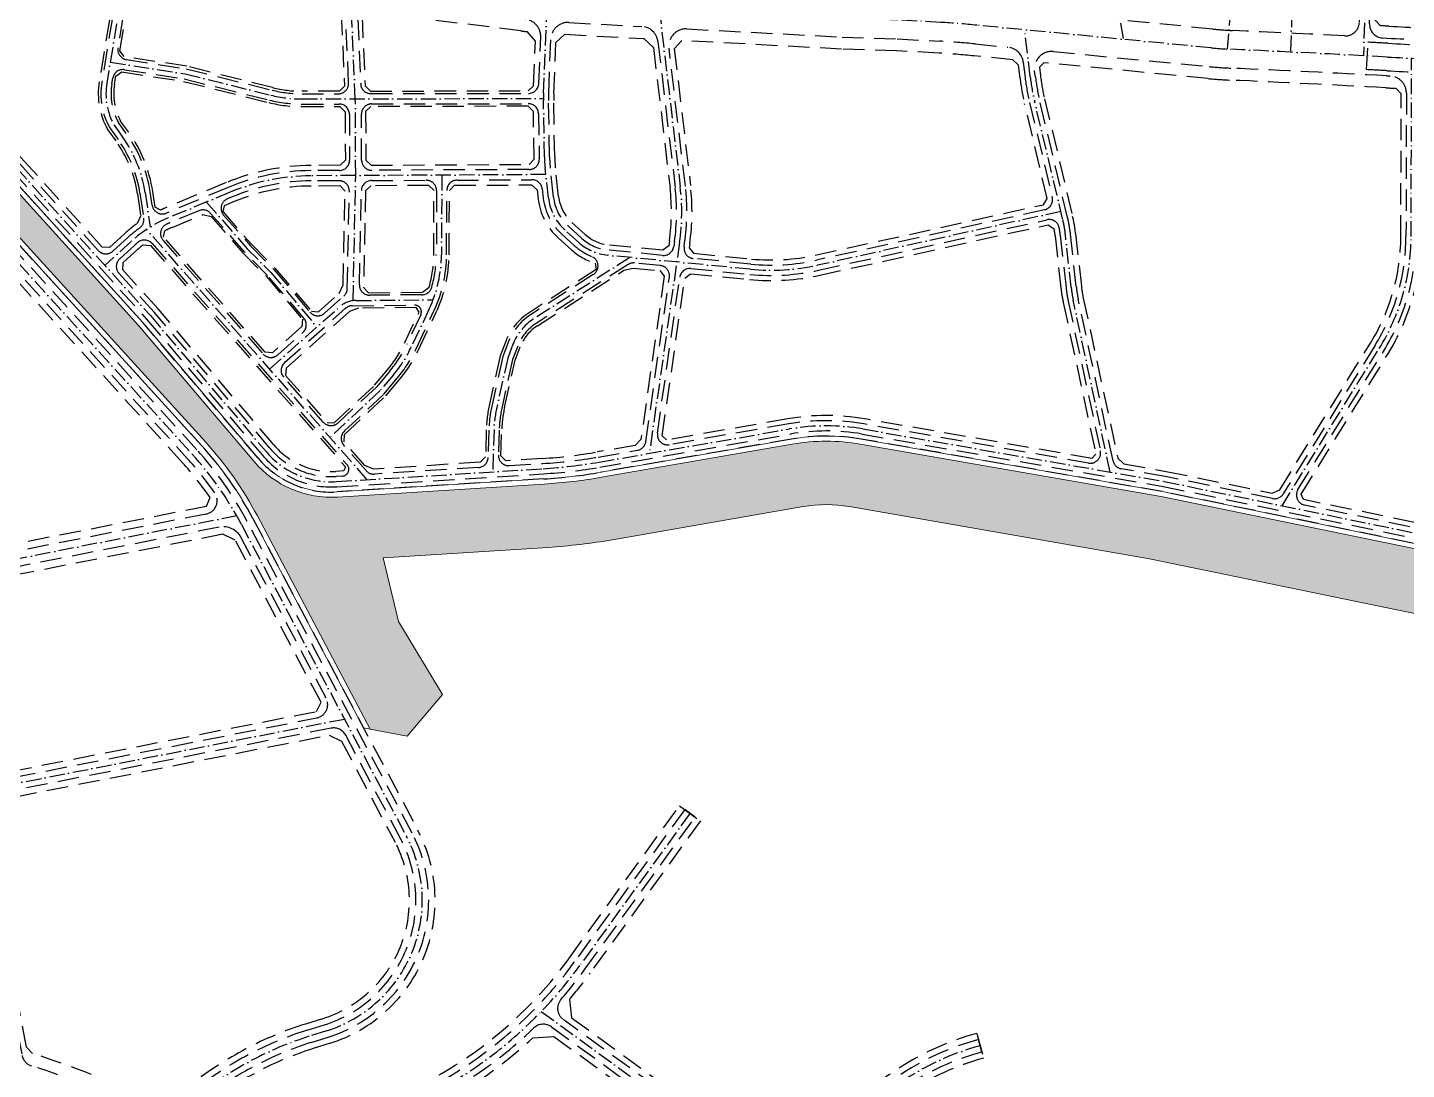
# Model space of a CAD drawing. Header units: metres. Extents: x 563371 to 571261, y 2062953 to 2068466.
# Drawn here: x 568630 to 569435, y 2064263 to 2064871 of the extents above; entities that cross this region are included whole.
import ezdxf

# ---------------------------------------------------------------- set-up
doc = ezdxf.new("R2010")
doc.units = ezdxf.units.M
doc.linetypes.add('ACAD_ISO10W100', pattern=[18.5, 12, -3, 0.5, -3])
doc.linetypes.add('HIDDEN', pattern=[0.375, 0.25, -0.125])
doc.layers.add('datKeSog', color=251, linetype='CONTINUOUS', lineweight=13)
doc.layers.add('datMatNc', color=150, linetype='CONTINUOUS', lineweight=13)
for name, color, linetype in [('hacth sdd', 8, 'CONTINUOUS'), ('LogDg phu', 7, 'CONTINUOUS'), ('TimDg', 222, 'CONTINUOUS'), ('ViaHeSphu', 32, 'CONTINUOUS')]:
    doc.layers.add(name, color=color, linetype=linetype)

msp = doc.modelspace()

# ---------------------------------------------------------------- hatches: boundary and pattern name
at = {"layer": 'hacth sdd'}
h = msp.add_hatch(dxfattribs=at)
h.set_pattern_fill('DASH', color=152, scale=0.5, style=0)
h.set_pattern_definition([(0, (0, 0), (1.5875, 1.5875), [1.5875, -1.5875])])
edge = h.paths.add_edge_path()
edge.add_line((568837.459023007, 2064562.002088362), (568933.7567617416, 2064568.028047977))
edge.add_arc((568912.1476168188, 2064913.352598005), 345.9999999948964, 273.5806910419092, 279.8559016471669)
edge.add_line((568971.3727304877, 2064572.459086909), (569082.6604939118, 2064591.793659801))
edge.add_arc((569096.1829909639, 2064513.95959224), 78.99999999729455, 80.1275580285789, 99.85590164773942, ccw=False)
edge.add_line((569109.7279568327, 2064591.789752841), (569284.9648101089, 2064561.292871193))
edge.add_line((569284.9648101089, 2064561.292871193), (569492.7074316298, 2064518.576231566))
edge.add_line((569492.7074316298, 2064518.576231566), (569496.983472617, 2064555.471076337))
edge.add_line((569496.983472617, 2064555.471076337), (569291.8644043459, 2064597.64825334))
edge.add_line((569291.8644043459, 2064597.64825334), (569116.071801603, 2064628.241853377))
edge.add_arc((569096.1829909626, 2064513.95959224), 115.9999999972407, 80.12755802993507, 99.85590164718238)
edge.add_line((569076.3271725073, 2064628.247590179), (568965.0394090795, 2064608.913017286))
edge.add_arc((568912.1476168189, 2064913.352598), 308.9999999906065, 273.5806910426058, 279.85590164648255, ccw=False)
edge.add_line((568931.4459572303, 2064604.955817778), (568810.8221634476, 2064597.407622779))
edge.add_arc((568807.1373670582, 2064656.292444893), 58.99999999822329, 220.3901456688465, 273.58069104279457, ccw=False)
edge.add_line((568762.200030821, 2064618.061098962), (568694.7763724475, 2064697.311241298))
edge.add_line((568694.7763724475, 2064697.311241298), (568616.5685624428, 2064783.595166433))
edge.add_arc((568530.6205212368, 2064705.691801858), 115.999999997092, 42.18918376869899, 58.96195482312342)
edge.add_line((568590.4309485555, 2064805.083515714), (568552.8553574871, 2064827.695180926))
edge.add_arc((568596.1663565818, 2064899.668490959), 83.99999999863894, 205.3666480584097, 238.96195482191018, ccw=False)
edge.add_line((568520.2652314126, 2064863.68211579), (568517.296330753, 2064869.94401073))
edge.add_line((568517.296330753, 2064869.94401073), (568514.691252699, 2064870.789511987))
edge.add_line((568514.691252699, 2064870.789511987), (568490.7543499671, 2064857.700317553))
edge.add_line((568490.7543499671, 2064857.700317553), (568489.3719363239, 2064851.337591742))
edge.add_line((568489.3719363239, 2064851.337591742), (568491.7213949313, 2064848.198518748))
edge.add_arc((568563.374456986, 2064901.827696425), 89.50000000093384, 216.8132451761377, 244.311221008942)
edge.add_line((568524.5777637353, 2064821.173703387), (568549.3283911821, 2064809.268000215))
edge.add_arc((568458.0803025985, 2064619.573413235), 210.4999999985185, 42.3027196844244, 64.31122101195808, ccw=False)
edge.add_line((568613.7659232428, 2064761.249937487), (568733.6363133776, 2064629.526660228))
edge.add_arc((568577.950692733, 2064487.850135976), 210.499999999523, 27.90010799035599, 42.30271968459482, ccw=False)
edge.add_line((568763.9831722159, 2064586.349712509), (568829.830152009, 2064461.986975649))
edge.add_line((568829.830152009, 2064461.986975649), (568851.5062817704, 2064457.856450257))
edge.add_line((568851.5062817704, 2064457.856450257), (568872.0747026269, 2064482.200784263))
edge.add_line((568872.0747026269, 2064482.200784263), (568846.460165381, 2064524.841300676))
edge.add_line((568846.460165381, 2064524.841300676), (568837.459023007, 2064562.002088362))

# ---------------------------------------------------------------- linework, layer by layer
at = {"layer": 'datKeSog'}
msp.add_lwpolyline([(568763.9831722155, 2064586.34971251, 0.06292610803378292), (568733.6363133776, 2064629.526660228), (568613.7659232436, 2064761.249937486, 0.09632648629226859), (568549.3283911821, 2064809.268000215), (568524.5777637387, 2064821.173703386, -0.1205616375840318), (568491.7213949313, 2064848.198518748), (568489.3719363239, 2064851.337591742), (568488.5288899865, 2064847.45736912), (568489.319616315, 2064846.400892681, 0.1205616375679584), (568523.2773159151, 2064818.470217589), (568548.0279433639, 2064806.564514414, -0.09632648628890138), (568611.5471257978, 2064759.230794624), (568731.4175159339, 2064627.507517365, -0.06292610803363761), (568761.3318779711, 2064584.94591807), (568826.0546551674, 2064462.706420758), (568829.8301520089, 2064461.986975648)], format="xyb", close=True, dxfattribs=at)
for points in [[(568616.5685624428, 2064783.595166433), (568694.7763724445, 2064697.311241298), (568762.2000308217, 2064618.061098961, 0.2363464245676788), (568810.8221634476, 2064597.407622779), (568931.4459572304, 2064604.955817778, 0.02738761614142885), (568965.0394090795, 2064608.913017286), (569076.3271725074, 2064628.247590179, -0.08629438944733543), (569116.071801603, 2064628.241853377), (569291.8644044404, 2064597.648253327), (569496.9834726171, 2064555.471076336)], [(569497.330178643, 2064558.462550237), (569292.4238309457, 2064600.595987029), (569116.5861673956, 2064631.197429097, 0.08629438944683895), (569075.8136599616, 2064631.203314263), (568964.5258965334, 2064611.868741371, -0.02738761614156991), (568931.2585947021, 2064607.949961275), (568810.6348009196, 2064600.401766277, -0.2363464245675781), (568764.4849801222, 2064620.005065704), (568697.0307998104, 2064699.291083694), (568618.7913566122, 2064785.60990862, 0.07331596124038856)]]:
    msp.add_lwpolyline(points, format="xyb", dxfattribs=at)
at = {"layer": 'datMatNc'}
for points in [[(569496.983472617, 2064555.471076337), (569291.8644043459, 2064597.64825334), (569116.071801603, 2064628.241853377, 0.08629438944759198), (569076.3271725073, 2064628.247590179), (568965.0394090795, 2064608.913017286, -0.0273876161415226), (568931.4459572303, 2064604.955817778), (568810.8221634476, 2064597.407622779, -0.2363464245722618), (568762.200030821, 2064618.061098962), (568694.7763724475, 2064697.311241298), (568616.5685624428, 2064783.595166433, 0.07331596123945902)], [(568613.7659232428, 2064761.249937487), (568733.6363133776, 2064629.526660228, -0.06292610803471108), (568763.9831722159, 2064586.349712509), (568829.830152009, 2064461.986975649), (568851.5062817704, 2064457.856450257), (568872.0747026269, 2064482.200784263), (568846.460165381, 2064524.841300676), (568837.459023007, 2064562.002088362), (568933.7567617416, 2064568.028047977, 0.02738761614755875), (568971.3727304877, 2064572.459086909), (569082.6604939118, 2064591.793659801, -0.08629438945605672), (569109.7279568327, 2064591.789752841), (569284.9648101089, 2064561.292871193), (569492.7074316298, 2064518.576231566)]]:
    msp.add_lwpolyline(points, format="xyb", dxfattribs=at)
at = {"layer": 'LogDg phu', "linetype": 'HIDDEN', "ltscale": 50}
for points in [[(569462.8206008527, 2064863.253628699, -0.001768856877431938), (569420.9758507197, 2064865.388648717, -0.405510632309191), (569413.4142044749, 2064873.574432364), (569414.453553931, 2064915.625902792, 0.05478407701635127), (569412.086378503, 2064943.491051118), (569399.3052857649, 2065008.473484411, 0.1432877658633535), (569379.1213263106, 2065047.352868171), (569339.5415542797, 2065088.706633593, -0.4623674987635539), (569340.4788180019, 2065097.800800246), (569433.8239194081, 2065161.924361294), (569511.1938595957, 2065217.4668564, -0.1502982097074625)], [(569399.0225228672, 2064866.540231501, 0.001620783485097846), (569333.395519499, 2064869.703144318, -0.01283318853995121), (569322.0103622619, 2064870.508062136), (569203.572579031, 2064881.942602136, -0.400887472092329), (569196.3515749875, 2064890.309684376), (569201.5291205642, 2064992.677309019, -0.2303870294828568), (569209.9722983078, 2065008.008073987), (569259.3032482995, 2065042.819183814), (569325.4258385561, 2065087.556492735, -0.3656374531108423), (569333.1226668106, 2065086.735696808), (569374.7867317462, 2065043.204218999, -0.1432877658635273), (569393.4180789347, 2065007.315557066), (569406.1991716732, 2064942.333123773, -0.05478407701641809), (569408.455385753, 2064915.774154275), (569407.4310961696, 2064874.331997507, -0.4220522230687264), (569399.0225228672, 2064866.540231498)], [(568534.7747525554, 2064889.260176251, -0.1379653087994787), (568649.1342004661, 2064908.047292006), (568675.4561679289, 2064905.103560612, -0.4297235809467969), (568682.4596373081, 2064895.846718625), (568673.1340428499, 2064839.506446278, 0.1702103980615605), (568677.8062299537, 2064812.793789455), (568682.6140214127, 2064806.135308351, -0.1197603802362058), (568695.4469550629, 2064774.646581407), (568697.620037901, 2064760.131120938, -0.2810122495357926), (568695.1899943952, 2064754.372126527, 0.02818940916542651), (568688.3564669541, 2064748.846384983), (568679.573985006, 2064740.885937212, -0.4142135623730951), (568671.098912293, 2064741.302041175), (568625.4597391192, 2064791.654135182, 0.07331596123510126), (568596.6182341421, 2064815.365417146), (568559.042643072, 2064837.977082359, -0.1476462280210708), (568531.1082492945, 2064868.823026527), (568529.0107021151, 2064873.247095088, -0.4158855220690078), (568534.7747525556, 2064889.260176251)], [(568682.5439926059, 2064859.614332903, 0.4176983497035969), (568687.5540550917, 2064852.703845273), (568722.4275664849, 2064847.356431761), (568772.5429782856, 2064834.878754609, 0.06151560498800716), (568790.0633354452, 2064832.745877898), (568811.3097541393, 2064832.782748983, 0.4265331772924798), (568817.2936362979, 2064839.044336529), (568815.4764171088, 2064880.68458674, 0.3686230287908712), (568806.6285274472, 2064890.183101099), (568727.7292816575, 2064899.257568813), (568697.3502191021, 2064902.655027619, 0.3988718005741635), (568688.5684672142, 2064896.010998205), (568682.5439926059, 2064859.614332903)], [(568920.6121135935, 2064876.160305202, -0.001963169662254047), (568918.7312166813, 2064876.386065276), (568833.8847891657, 2064886.908098204, 0.4640157259615009), (568822.6635988747, 2064876.548123901), (568824.3216914026, 2064838.554144892, 0.4020003402858398), (568830.3263983568, 2064832.815750508), (568922.3529792419, 2064832.975453652, 0.4017273626877441), (568928.3375042289, 2064838.72901868), (568929.4509433942, 2064865.816256981, 0.3925727213889459), (568920.6121135788, 2064876.160305075)], [(569000.620127816, 2064738.409857981), (568968.930566962, 2064741.530612971, -0.1603345891869312), (568953.489112213, 2064748.354705476), (568945.6808967965, 2064755.400115039, -0.1833668815986169), (568936.9355415112, 2064772.447169501), (568935.0563807588, 2064789.261288142, -0.02352466914664459), (568934.6215638088, 2064796.018670398), (568934.057021894, 2064828.803893811, -0.01457609327394699), (568934.1071013596, 2064833.000618176), (568935.4130480944, 2064864.771092506, -0.4183015047513101), (568945.9545273954, 2064874.345250727), (568988.5291334508, 2064872.000452676, -0.364496223492617), (568997.9100816591, 2064863.189431385), (569007.9639718786, 2064778.132483268, -0.06507428001793315), (569007.5747306835, 2064746.512540221), (569007.1475331805, 2064743.530202517, -0.4013516191792322), (569000.620127816, 2064738.409857981)], [(569013.1995706187, 2064743.465939144), (569013.5141067939, 2064745.661769149, 0.06507428001791978), (569013.9224909988, 2064778.836791364), (569004.3937087365, 2064859.451272002, -0.4650121987626954), (569014.8505165564, 2064870.611278467), (569105.3999189711, 2064865.842299039), (569137.5957406779, 2064864.813813169), (569162.4571751533, 2064863.462867626, -0.01267595252764861), (569183.1813018804, 2064861.808979973), (569202.2978057284, 2064859.963382884, -0.3525555973449972), (569211.2664006387, 2064851.194386011), (569212.3349183163, 2064842.238761936, 0.02894691346049146), (569214.9369309355, 2064827.660745005), (569228.1628073109, 2064772.299628539, -0.4192025397687021), (569223.6217857745, 2064765.046814953), (569090.4647760048, 2064735.619233528, -0.07908061979568973), (569052.1815299563, 2064733.332144729), (569018.550917475, 2064736.644052465, -0.4271935555614282), (569013.1995706185, 2064743.465939144)], [(569425.517900555, 2064843.110841432, -0.3995112256392395), (569434.9826220573, 2064833.094254092), (569434.7237522147, 2064749.375464529, -0.1385969121740377), (569416.478326059, 2064685.572414759), (569363.0940111489, 2064599.271217971, -0.3147194334527135), (569356.7829012155, 2064596.550582354), (569294.1021106371, 2064609.439188089), (569268.5270536221, 2064613.8900754, -0.3056179598750224), (569263.6902116855, 2064618.538275033), (569243.3744099928, 2064712.891700088, -0.02567537828947833), (569242.1917175326, 2064720.186080194), (569238.8189217949, 2064750.893150593, 0.03128700655814617), (569237.1502892198, 2064760.501333049), (569220.7727058099, 2064829.05492276, -0.02894691346009769), (569218.2926625325, 2064842.949595148), (569217.8967930197, 2064846.26751736, -0.4786822840543286), (569228.7873454967, 2064857.40595827), (569319.8962089388, 2064848.609880574, 0.0128331885400687), (569332.4076894494, 2064847.725332967, -0.002250409837971899), (569423.3252210439, 2064843.228775, 9.235869169981037e-05), (569425.5179005534, 2064843.110841407)], [(568686.4332243772, 2064846.805583285), (568721.2455680339, 2064841.467549074), (568771.0933609195, 2064829.05650337, 0.06151560498774934), (568790.0737478426, 2064826.745886933), (568811.7331504696, 2064826.783474711, -0.4133165702336972), (568817.7434937791, 2064820.812277001), (568817.8720939651, 2064794.014603797, -0.4141255416566754), (568811.9027594714, 2064787.985888555), (568795.4175275463, 2064787.901822621, 0.09750627811631166), (568746.9453237461, 2064778.101378189), (568710.7865795499, 2064763.073227824, -0.4880250350120331), (568702.5499766556, 2064767.725404948), (568701.3808269858, 2064775.534930438, 0.1197603802367529), (568687.4784821977, 2064809.647717962), (568682.8809616811, 2064816.01498737, -0.1677711817296625), (568679.0535008255, 2064838.526641563), (568679.604370913, 2064841.854705085, -0.4107373408604741), (568686.4332243775, 2064846.805583286)], [(569451.4702297162, 2064841.776688056, 0.0004340279328504169), (569461.7773014059, 2064841.278380663, 0.0003262867781084003), (569516.0048425957, 2064838.739333699, -0.4283594265480074), (569525.4993270563, 2064827.809469343), (569501.6927974616, 2064575.806449786, -0.4463935242226414), (569492.1169851489, 2064568.722795978), (569375.5600075444, 2064592.689579358, -0.5212371165365495), (569371.6658069261, 2064601.723030237), (569421.5809813348, 2064682.416007128, 0.1385969121737198), (569440.7237235309, 2064749.356911805), (569440.9787096427, 2064831.819698545, -0.4277767206208757), (569451.4702297171, 2064841.776688081)], [(568928.6514212069, 2064794.744137698, -0.4221848563170574), (568922.685135264, 2064788.550819878), (568830.9025132903, 2064788.082777216, -0.4143015885817481), (568824.8719859604, 2064794.053905949), (568824.7436925023, 2064820.787663237, -0.4151111238194807), (568830.7332110163, 2064826.816447457), (568922.1796368132, 2064826.975143788, -0.4096861379071113), (568928.1891598856, 2064821.078453917), (568928.6224531349, 2064795.915369305, 0.00375514841597731), (568928.651421209, 2064794.744137699)], [(568603.2266353853, 2064751.659008885), (568723.0970255189, 2064619.935731627, -0.0326947063878026), (568739.0771514722, 2064599.887302995, -0.541363352395222), (568734.048340857, 2064587.469689683), (568577.7777754882, 2064556.826624018, -0.4142135623675753), (568568.3878806443, 2064563.137715431), (568563.6602259022, 2064587.247355354, 0.0381934236646007), (568558.4522072725, 2064606.066564971), (568521.953977136, 2064707.203939444, -0.0679081945557611), (568515.0541303877, 2064739.461333126), (568510.330478537, 2064802.227741584, -0.5773072838162073), (568518.9144548721, 2064808.084985725), (568543.1512640484, 2064796.426442662, -0.0963264863226008), (568603.226635404, 2064751.659008864)], [(568621.0141507809, 2064787.624650807), (568699.2852271566, 2064701.27092611), (568766.7699294268, 2064621.949032441, 0.2363464245412421), (568810.4474383913, 2064603.395909774), (568931.0712321848, 2064610.944104773, 0.02738761613180387), (568964.012383987, 2064614.824465456), (569075.3001474154, 2064634.159038348, -0.08629438946450442), (569117.1005331876, 2064634.153004816), (569292.9832575088, 2064603.543720714), (569494.1848718167, 2064562.172061936, 0.4463935242566582)], [(568960.1616524785, 2064727.206120281), (568923.4871310215, 2064703.702949344, 0.1609082099883152), (568910.4398599885, 2064687.627584475), (568907.3164056689, 2064679.397181809), (568901.0333719762, 2064651.283957469, 0.04786882996973959), (568899.1872471898, 2064636.497830334), (568898.7274808894, 2064620.397054727, -0.3877923248498933), (568893.1046507069, 2064614.580031145), (568832.3464039239, 2064610.778002706, -0.2316281686841599), (568827.4720762114, 2064612.797212234), (568814.4068860585, 2064627.608755925, -0.4060602480311782), (568814.8133579368, 2064635.964891682), (568837.8316700121, 2064657.441005147), (568845.7790219671, 2064666.87082196, 0.06529413279982538), (568856.7237341073, 2064683.950228629), (568867.0766089957, 2064705.97041692, 0.1092630963902782), (568874.4882643734, 2064738.83289318), (568874.644433554, 2064776.361246293, -0.4115037405770141), (568880.6137851855, 2064782.336200307), (568924.3706464923, 2064782.559337077, -0.3834396201362098), (568930.3641188388, 2064777.225831371), (568930.9726655829, 2064771.78075322, 0.1833668815961408), (568941.6614331538, 2064750.945464434), (568949.4696485702, 2064743.900054871, 0.08745504829100557), (568959.178477107, 2064737.818218263, -0.6084762150234109), (568960.1616524787, 2064727.206120281)], [(568865.8503816137, 2064719.844518008, -0.3341646550217097), (568860.1257073667, 2064715.454187439), (568829.6111050723, 2064715.172190416, -0.4231835249505164), (568823.5570184999, 2064721.299645627), (568824.7260508718, 2064776.209425796, -0.4065061516253314), (568830.6940951161, 2064782.08163638), (568862.6132473493, 2064782.244407117, -0.4169285865233089), (568868.6437918167, 2064776.219517154), (568868.4883163238, 2064738.857861154, -0.06694967046958321), (568865.8503816132, 2064719.844518008)], [(568710.9571257852, 2064756.605200881, 0.5039384667032591), (568708.9394096324, 2064747.173501389), (568767.4221615948, 2064680.87367523, 0.415371020183551), (568775.9085849916, 2064680.358863717), (568790.5713564409, 2064693.396171648, 0.4072325796419896), (568791.162393901, 2064701.758618901), (568769.9982340563, 2064726.738654226), (568756.2976490209, 2064740.64187228), (568736.7255837349, 2064762.942307252, 0.3215299517336157), (568729.9133287972, 2064764.525031795), (568713.1069921667, 2064757.540050443, 0.008140563793470888), (568710.9571257854, 2064756.60520088)], [(568732.755632327, 2064246.003082901, -0.0909604640198081), (568795.3853137934, 2064279.059342798), (568805.3984697666, 2064282.203153501, 0.4688040093818984), (568854.3263944637, 2064401.296646489), (568758.0177601692, 2064583.191175013, 0.06292610800718705), (568728.6440191289, 2064624.983588786), (568608.7736290139, 2064756.706866022, 0.0963264863226163)], [(568813.6775940041, 2064609.609776991), (568810.0727133348, 2064609.384196769, -0.2363464245705824), (568771.3398280223, 2064625.836965931), (568703.7940818612, 2064705.230610928), (568683.187365417, 2064727.96527616, -0.4142135623730949), (568683.6034693808, 2064736.440348873), (568692.3859513287, 2064744.400796644, -0.00820947113293766), (568694.1634688657, 2064745.959553652, -0.4085628104110275), (568702.5444294348, 2064745.353146363), (568816.4274335144, 2064616.248015028, -0.6238667244082249), (568813.677515115, 2064609.609772054)], [(568594.2315933028, 2064436.539254089, 0.4142135623796562), (568603.6214881467, 2064430.228162676), (568798.6076547926, 2064468.462963287, 0.5029790780622126), (568804.1383710618, 2064480.056908255), (568754.5917697189, 2064573.633727813, 0.3306905127344969), (568741.6774901676, 2064579.794289747), (568582.453537343, 2064548.572094893, 0.4142135623865765), (568574.5646730772, 2064536.834726337), (568594.2315933028, 2064436.539254089)], [(569072.5379859757, 2064198.062218053), (568942.6388492968, 2064292.423120673, -0.4401300685051574), (568941.3045920527, 2064304.1460371, 0.02217360454815769), (568955.3013107206, 2064321.756362737), (569019.6963726636, 2064410.593002259), (569013.6239207445, 2064414.994743698), (568949.2288588207, 2064326.158104202, -0.1457533219696797), (568837.6651394179, 2064240.62202667)], [(569106.26930417, 2064218.105412976, -0.1724374959162263), (569187.0857990041, 2064273.471921976), (569185.1639867027, 2064280.721517664, 0.1724374959165747), (569100.2030562342, 2064222.51570051)]]:
    msp.add_lwpolyline(points, format="xyb", dxfattribs=at)
for points in [[(569411.7084462262, 2064846.853216094), (569412.552087424, 2064862.830959036, -0.0002915134929271408), (569424.3491684858, 2064862.201163664, 0.001619400550951802), (569462.6783327464, 2064860.257003966, 0.0003440812761575119), (569519.8372204233, 2064857.582743911, -0.002918757587866969), (569536.5441747772, 2064856.714845652, -0.01020555067875808), (569546.8946679473, 2064855.904308414, 0.02070484345458238), (569558.3563615243, 2064855.248487467), (569614.3798474878, 2064852.346150317), (569715.7191863359, 2064846.981523796), (569828.9974199622, 2064840.996795862), (569828.1532834948, 2064825.019079078), (569714.8750498688, 2064831.003807013), (569613.5430505852, 2064836.368044909), (569557.8084277067, 2064839.255417299, -0.02022632062262252), (569545.3202605773, 2064839.981958041, 0.010205550678737), (569535.6208613272, 2064840.741508735, 0.002918757587855795), (569519.1004543261, 2064841.599716172, -0.0003440812761578911), (569461.9195695127, 2064844.275005396, -0.001619400550951889), (569423.4868969558, 2064846.224415316, 0.0002915134928983085), (569411.7084462262, 2064846.853216094, 0.0002915134928983085)], [(568795.4481239644, 2064781.901900633, 0.09750627811623494), (568749.2480547173, 2064772.560852034), (568746.486704169, 2064771.413190737, 0.5133974053069894), (568744.2799111744, 2064761.91486297), (568759.960363577, 2064744.048536447), (568773.6915850781, 2064730.11422881), (568794.7146568495, 2064705.300719589, 0.4212291762703469), (568803.2793357917, 2064704.695388884), (568814.4951647179, 2064714.667870271, 0.2086316011854672), (568816.5069846398, 2064719.024047846), (568817.7169631692, 2064775.857080594, 0.4219632083966035), (568811.6877260893, 2064781.984713985)], [(569074.2731223225, 2064640.070486517), (569004.5898319044, 2064627.964064243, -0.509567443126285), (568997.6234307011, 2064634.726283484), (569010.644772131, 2064725.630460692, -0.401351619188379), (569017.1721774956, 2064730.750805228), (569051.5935007023, 2064727.361029122, 0.07908061979570995), (569091.7595293435, 2064729.760597698), (569225.0696446983, 2064759.222015322, -0.4290135526430484), (569232.2806873264, 2064754.362139242, -0.01446081331997903), (569232.8547905682, 2064750.238063797), (569236.2275863059, 2064719.530993397, 0.02567537829017486), (569237.5088364712, 2064711.628748283), (569256.2920235111, 2064624.393301834, -0.5318416730355684), (569249.3977184044, 2064617.219198591), (569118.1292647728, 2064640.064156254, 0.08629438944699909)], [(568962.9853588948, 2064620.735913625), (568985.9420304353, 2064624.724289575, 0.3248828391907471), (568990.8543814535, 2064629.784966674), (569004.592734693, 2064725.694724065, 0.4271935555630824), (568999.2413878366, 2064732.516610743), (568984.2609303909, 2064733.99187061, 0.1685916746865513), (568980.435503674, 2064733.072413906), (568926.724528484, 2064698.651290441, 0.1609082099904579), (568916.0494885482, 2064685.498719185), (568913.0783311939, 2064677.669623926), (568906.8889176161, 2064649.975299661, 0.04786882996994807), (568905.1848024288, 2064636.326566922), (568904.7719426118, 2064621.868431876, 0.4411378159412281), (568911.1442229074, 2064615.708881468), (568930.6965071134, 2064616.932391767, 0.02738761614458679)], [(568855.7277002817, 2064709.413287582, -0.5526572948198251), (568859.3845446969, 2064703.711557868), (568851.2939133946, 2064686.503079394, -0.0652941327997897), (568841.1911021881, 2064670.737473237), (568833.475546192, 2064661.582690605), (568811.087745521, 2064640.694845055, -0.4224141552802587), (568802.4950120873, 2064641.112825877), (568779.3294868959, 2064667.374761945, -0.413057051090834), (568779.8422688108, 2064675.82772839), (568815.5334540926, 2064707.562313796, -0.1813351231819715), (568819.4648289233, 2064709.078168623)]]:
    msp.add_lwpolyline(points, format="xyb", close=True, dxfattribs=at)
at = {"layer": 'LogDg phu', "linetype": 'HIDDEN', "ltscale": 50, "elevation": 3.0256135e-09}
msp.add_lwpolyline([(568632.045941452, 2064265.417708299, -0.042595638389307), (568699.0498481558, 2064237.924233227, 0.2934049785635131), (568711.9569434614, 2064239.170708615), (568728.1155109014, 2064251.895389169, -0.0909604640198153), (568793.1386833797, 2064286.214945623), (568803.1518393521, 2064289.358756326, 0.4688040093822401), (568847.6981588525, 2064397.787160389), (568815.6253651937, 2064458.361850537, 0.3306905127239666), (568807.0158454922, 2064462.468891826), (568605.064677256, 2064422.868325369, 0.4142135623665339), (568598.7535858435, 2064413.478430524), (568626.5919695662, 2064271.510912983, 0.2748552457491418), (568632.0459413478, 2064265.417707972)], format="xyb", dxfattribs=at)
msp.add_lwpolyline([(569069.891497424, 2064180.822856226), (568977.151804284, 2064053.261564892, -0.4122597692424821), (568966.020131066, 2064051.463948995), (568778.3624494039, 2064185.989404485, -0.5115488348277424), (568778.301100034, 2064205.450899518, -0.0660016897043883), (568806.3254820129, 2064220.631709781), (568840.3397115581, 2064233.615125509, 0.1002452261967822), (568925.4498403468, 2064287.505077613, -0.3629103004775515), (568935.6877412611, 2064288.202566479), (569068.1225819325, 2064191.999686123, -0.4143293252740554)], format="xyb", close=True, dxfattribs=at)
at = {"layer": 'TimDg', "linetype": 'ACAD_ISO10W100', "ltscale": 0.75}
for points in [[(569330.0369848156, 2065094.298442918), (569376.9540290284, 2065045.278543585, -0.1432877658637765), (569396.3616823499, 2065007.894520739), (569409.1427750883, 2064942.912087446, -0.0547840770163642), (569411.4544698421, 2064915.700028534), (569409.953132713, 2064854.956807396)], [(569230.082004857, 2065025.870522491), (569244.8308469638, 2065006.510704752, -0.1955759968772237), (569248.504556749, 2064992.960375461), (569248.0763240736, 2064985.742053513), (569244.3331024271, 2064962.470344644), (569242.4020273447, 2064955.105349743, 0.1793114657610555), (569243.9139272218, 2064939.794457183), (569250.4801315757, 2064923.330419447), (569259.0356020972, 2064907.505562802, -0.06663495820062768), (569263.7412728864, 2064895.099976598), (569265.493039805, 2064887.600755382), (569269.7777113005, 2064864.499701715)], [(569330.4556214415, 2064858.837040496), (569333.499721885, 2064895.775928586, 0.1042959902911163), (569330.9144542322, 2064916.248078122), (569323.7559405579, 2064936.913954465), (569317.3019285566, 2064952.61319961, -0.05798568607555688), (569314.1722173737, 2064963.739682177), (569310.5253599974, 2064986.576036479)], [(569894.2707901383, 2064829.537108938), (569715.2971181024, 2064838.992665405), (569613.9614490367, 2064844.357097613), (569558.0843041501, 2064847.251853458, -0.02045578973209087), (569546.1074642624, 2064847.943133228, 0.01020555067875711), (569536.0825180522, 2064848.728177194, 0.002918757587861413), (569519.4688373747, 2064849.591230041, -0.0003440812761577016), (569462.2989511293, 2064852.266004681, -0.001619400550951846), (569423.9180327208, 2064854.21278949, 0.002250409837971022), (569332.901604474, 2064858.714238643, -0.01283318854006746), (569320.9532856002, 2064859.558971354), (569184.2859114009, 2064872.753481708, 0.0126472191703774), (569163.0540236626, 2064874.446663502), (569138.0698304175, 2064875.804279635), (569105.8648434135, 2064876.833058286), (569010.3700000101, 2064881.862500023), (568990.1655000106, 2064882.927000023), (568938.998854732, 2064885.745004962, -0.02061511136838766), (568920.0849859813, 2064887.302443278), (568819.6146656007, 2064899.762037044), (568728.9690000165, 2064910.187500018), (568650.3567696908, 2064918.979141094, 0.1541467352538445), (568517.4001434094, 2064892.786154054), (568466.2966631005, 2064864.841712056)], [(568688.6210746379, 2064914.699831963), (568676.0937718377, 2064839.01654392, 0.1690629231873259), (568680.3415100294, 2064814.407277094), (568685.0462518053, 2064807.891513156, -0.1197603802360047), (568698.4138910244, 2064775.090755923), (568701.4324080407, 2064754.92808027)], [(569233.2909656, 2064764.111307559), (569091.1121526741, 2064732.689915613, -0.07908061979585329), (569051.8875153294, 2064730.346586925), (568968.6365523349, 2064738.545055168, -0.1603345891869606), (568951.4793803913, 2064746.127380173), (568943.6711649753, 2064753.172789737, -0.1833668815977877), (568933.9541035469, 2064772.11396136), (568932.0749427949, 2064788.928080002, -0.02352466914659727), (568931.6220084721, 2064795.967019851), (568931.0574665571, 2064828.752243265, -0.01457609327316817), (568931.109632667, 2064833.123831144), (568933.2852056227, 2064886.050174092)], [(568998.6507921375, 2064882.479941522), (569010.9432314388, 2064778.484637316, -0.06507428001796342), (569010.5444187387, 2064746.087154685), (568992.8970174592, 2064622.887674672)], [(569262.034664333, 2064611.974869167), (569240.4416232321, 2064712.260224186, -0.02567537828984052), (569239.2096519193, 2064719.858536795), (569235.8368561815, 2064750.565607195, 0.03128700655812568), (569234.2324017825, 2064759.804244171), (569217.8548183725, 2064828.357833882, -0.02894691346031981), (569215.3137904244, 2064842.594178542), (569212.0350512826, 2064870.074449381)], [(568466.6627547964, 2064864.155845218), (568483.3151697742, 2064841.906827512, 0.1205616375841493), (568520.0261963746, 2064811.711503085), (568544.7768238176, 2064799.805799914, -0.0963264862923348), (568606.0001321901, 2064754.182937464), (568725.8705223241, 2064622.459660206, -0.0629261080336721), (568754.70364236, 2064581.43643197), (568851.0122766581, 2064399.541903439, -0.4688040093967176), (568804.2751545585, 2064285.780954913), (568794.2619985866, 2064282.637144211, 0.0909604640247704), (568730.4355716128, 2064248.949236034)], [(569362.3375604274, 2064592.345652639), (569419.0296536973, 2064683.994210944, 0.1385969121738527), (569437.7237378731, 2064749.366188167), (569438.0456323384, 2064853.467209454)], [(568678.0969872253, 2064851.11890383), (568721.8365672595, 2064844.411990418), (568771.8181696027, 2064831.967628989, 0.06151560498767854), (568790.0685416439, 2064829.745882416), (568931.0463686938, 2064829.990535652)], [(568623.2369449501, 2064789.639392995), (568701.539654509, 2064703.250768519), (568769.0548787271, 2064623.892999183, 0.2363464245405948), (568810.260075863, 2064606.390053272), (568930.8838696565, 2064613.938248271, 0.02738761613184251), (568963.4988714406, 2064617.78018954), (569074.7866348691, 2064637.114762433, -0.08629438946453019), (569117.6148989802, 2064637.108580535), (569293.5426840729, 2064606.491454401), (569494.7890991453, 2064565.11058356, 0.4463935242590679)], [(568932.4468293327, 2064785.60056033), (568795.4328257552, 2064784.901861627, 0.09750627811609885), (568748.0966892316, 2064775.331115111), (568711.9556266811, 2064760.31031352, 0.08582093976611194), (568690.3712091414, 2064746.623590814), (568674.920344686, 2064732.61891648)], [(568871.6815662532, 2064785.290689737), (568871.4882903484, 2064738.845377167, -0.1092630963902187), (568864.3616986395, 2064707.246842302), (568854.0088237509, 2064685.226654012, -0.06529413279938096), (568843.4850620775, 2064668.804147599), (568835.6536081022, 2064659.511847876), (568806.3673991085, 2064632.187778881)], [(568981.446553594, 2064737.283539568), (568925.105829753, 2064701.177119893, 0.1609082099892883), (568913.2446742684, 2064686.56315183), (568910.1973684313, 2064678.533402868), (568903.9611447961, 2064650.629628565, 0.0478688299702538), (568902.1860248091, 2064636.412198628), (568901.4917482709, 2064612.098997019)], [(568771.1495409571, 2064672.113018285), (568811.8585799923, 2064708.309195739, -0.181335123184112), (568821.6870170694, 2064712.098832809), (568866.5968405833, 2064712.513861535)], [(568751.9843543496, 2064586.40105999), (568394.6248814103, 2064516.3265084, -0.0240008920084946), (568387.504943185, 2064515.282163512), (568245.6414643571, 2064501.385307958)]]:
    msp.add_lwpolyline(points, format="xyb", dxfattribs=at)
for points in [[(569370.7937451175, 2064950.030667636), (569367.2622108987, 2064857.111344568)], [(568819.8575925713, 2064711.969806893), (568821.4148456256, 2064785.114422005), (568821.2004030561, 2064829.799908719), (568818.1397879652, 2064899.931667683)], [(568734.2350566112, 2064769.569999676), (568758.1290062991, 2064742.345204364), (568771.8449095672, 2064728.426441518), (568798.7580238462, 2064696.660921392)], [(568828.1366882855, 2064607.508706169), (568699.3003322087, 2064753.565923455)], [(568438.4361080006, 2064394.015576672), (568814.8565916704, 2064467.827798286)]]:
    msp.add_lwpolyline(points, dxfattribs=at)
at = {"layer": 'TimDg', "linetype": 'ACAD_ISO10W100', "ltscale": 0.75, "elevation": 3.0256135e-09}
for points in [[(566803.1554961894, 2064656.081977068), (567685.0255780105, 2064355.581916561, 0.0230043455598889), (567707.1069396714, 2064349.174598789), (568107.6248733317, 2064252.68280823, 0.0769972865294169), (568145.7657517053, 2064249.520539343), (568475.0604647789, 2064272.929999566, -0.1609279775912595), (568727.3868973779, 2064208.997598203), (569232.8136818934, 2063846.674202743, 0.1296282518077459), (569447.2422016178, 2063764.948266778), (569685.3651785232, 2063739.535575265)], [(569016.6601467041, 2064412.793872978), (568952.2650847611, 2064323.957233456, -0.1457533219444159), (568839.0024254879, 2064237.11857609), (568804.9881959426, 2064224.135160361, 0.2535328776076914), (568727.3880973246, 2064133.772245777), (568704.4051833819, 2064027.485417871, -0.1860575808702756), (568605.7228099433, 2063877.147704989), (568549.9860071612, 2063837.186181295, -0.1809899403731052), (568380.8048218403, 2063791.46942245), (568111.9719944025, 2063816.864037913, 0.1262595102391276), (567989.2223207826, 2063797.431555936), (567650.8192169928, 2063651.075946304, -0.170342951608247), (567512.7743803526, 2063641.292970607), (567327.3922416337, 2063691.9403866)], [(568929.787492989, 2064297.123582965), (569187.1770473954, 2064110.151511404, 0.1022142178427706), (569260.9198260024, 2064076.819832019), (569438.8819935293, 2064036.875581207)], [(569186.1248928537, 2064277.09671982, 0.1724374959079395), (569103.2361802035, 2064220.310556744), (568879.7496144152, 2063912.909982544)]]:
    msp.add_lwpolyline(points, format="xyb", dxfattribs=at)
at = {"layer": 'ViaHeSphu', "linetype": 'HIDDEN', "ltscale": 50}
for points in [[(569463.1525597676, 2064870.245753075, -0.001619400550945751), (569424.8880881922, 2064872.186631382, 0.0001234727382034267), (569419.8865033349, 2064872.455330228), (569415.017114238, 2064877.719566856), (569415.9530959759, 2064915.588839922, 0.05478407701630787), (569413.5581802112, 2064943.780532955), (569400.7770874726, 2065008.762966248, 0.1432877658628216), (569380.2049749519, 2065048.390030465), (569340.4227295923, 2065089.955344212), (569341.0867865151, 2065096.398615384), (569434.6860565256, 2065160.696777931), (569504.750182712, 2065210.99455995)], [(568676.5400097931, 2064811.985079196), (568681.3979062164, 2064805.257205949, -0.1197603802364574), (568693.9634870823, 2064774.424494149), (568695.8616645806, 2064761.745308634), (568693.828425317, 2064757.086503597, 0.02967162027331854), (568686.3417247664, 2064751.069179152), (568677.5592428187, 2064743.108731381), (568673.3217064621, 2064743.316783362), (568627.6825332881, 2064793.668877369, 0.07331596123509165), (568598.1650555384, 2064817.935892504), (568560.5894644681, 2064840.547557717, -0.1476462280205963), (568533.8190037648, 2064870.108254211), (568531.7837992412, 2064874.40083196), (568534.1028189266, 2064881.176828637, -0.1429288325186079), (568648.3562018685, 2064901.090660768), (568678.2178377178, 2064897.751068655), (568680.7093487479, 2064894.457911698), (568671.6541783564, 2064839.751397457, 0.1707380955707112), (568676.5400097934, 2064811.985079197)], [(568600.4531385989, 2064749.135080285, 0.0963264863226008), (568541.5257042713, 2064793.047085415), (568517.502925559, 2064804.602674191), (568513.3723430093, 2064801.78418664), (568518.0456707356, 2064739.68646941, 0.0679081945557611), (568524.7758491194, 2064708.222290321), (568561.2740792629, 2064607.08491583, -0.0381934236646007), (568566.6041608239, 2064587.824631007), (568571.4280281756, 2064563.224335254), (568574.9492387422, 2064560.857675975), (568734.2511615991, 2064592.095159957), (568736.3709178515, 2064597.208639407, 0.0335453702121101), (568720.3235287142, 2064617.411803047), (568600.4531385804, 2064749.135080305)], [(569493.580644488, 2064559.233540312), (569292.4238309448, 2064600.595987027), (569116.5861673951, 2064631.197429097, 0.08629438946432708), (569075.8136599617, 2064631.203314263), (568964.5258965333, 2064611.868741371, -0.02738761613175565), (568931.258594713, 2064607.949961276), (568810.6348009197, 2064600.401766276, -0.2363464245411942), (568764.4849801266, 2064620.005065698), (568697.0307998041, 2064699.2910837), (568618.7913566116, 2064785.60990862, 0.07331596128014868)], [(568961.2550460398, 2064733.912033809), (568961.9234023923, 2064730.116745281), (568922.6777816557, 2064704.96586407, 0.1609082099875313), (568909.0374528487, 2064688.159800797), (568905.8759242878, 2064679.829071281), (568899.569485566, 2064651.611121921, 0.04786882996958303), (568897.6878583801, 2064636.540646188), (568897.2394625805, 2064620.838059579), (568894.1596873766, 2064617.651919432), (568831.7919464214, 2064613.749174744), (568826.8132641908, 2064615.811613544), (568814.6214826441, 2064629.633004809), (568814.8304730555, 2064633.929371525), (568838.9207009671, 2064656.405583783), (568846.9260019118, 2064665.904159141, 0.06529413279973885), (568858.0811892855, 2064683.312015939), (568868.4340641738, 2064705.332204229, 0.1092630963902708), (568875.9882513855, 2064738.826651186), (568876.1442476797, 2064776.313458668), (568879.1566926611, 2064779.328730902), (568924.0831440573, 2064779.55783196), (568927.4163131918, 2064776.591692205), (568927.9912276188, 2064771.447545079, 0.1833668815968155), (568939.6517013324, 2064748.718139131), (568947.4599167487, 2064741.672729568, 0.1112655527182487), (568961.2531251372, 2064733.912608749)], [(568860.4115171885, 2064716.956892766), (568864.294110791, 2064719.85180989, 0.0684117445798648), (568866.9883293114, 2064738.864103148), (568867.1439787615, 2064776.267562073), (568864.156501755, 2064779.252237889), (568830.2873572242, 2064779.079523227), (568827.223540528, 2064776.064904686), (568826.0222046195, 2064719.637818292), (568828.9582208209, 2064716.666220915), (568860.4115171885, 2064716.956892766)], [(568611.5471257998, 2064759.230794622), (568731.4175159339, 2064627.507517365, -0.0629261080336376), (568761.3318779711, 2064584.94591807), (568857.6405122693, 2064403.051389538, -0.4688040093969142), (568806.5217849729, 2064278.625352089), (568796.5086290003, 2064275.481541386, 0.0909604640246766), (568735.0756930385, 2064243.056929766)], [(568836.3278533475, 2064244.125477249, 0.145753321944477), (568946.1926328421, 2064328.358974895), (569010.5876947851, 2064417.195614417), (569022.7325986224, 2064408.392131539), (568958.33753668, 2064319.555492017, -0.0189135241913651), (568946.3202467546, 2064304.23165426), (568947.5273043385, 2064293.507042867), (569074.1337730382, 2064201.537989265)], [(569097.1699322703, 2064224.720844271, -0.1724374959085608), (569184.2030805547, 2064284.346315501), (569188.0467051527, 2064269.847124139, 0.1724374959077816), (569109.3024281367, 2064215.900269219)]]:
    msp.add_lwpolyline(points, format="xyb", dxfattribs=at)
for points in [[(568772.9053826272, 2064836.334317419), (568722.7230660976, 2064848.828652432), (568686.2455603604, 2064854.422018265), (568683.7701212602, 2064857.836444997), (568689.666006046, 2064893.45623911), (568693.1373217913, 2064896.082540127), (568726.9403699744, 2064892.302158046), (568809.9181320872, 2064882.758606448), (568813.0292829763, 2064879.41867879), (568814.8679790943, 2064837.286300457), (568811.9987819022, 2064834.283946979), (568790.060732346, 2064834.245875639, -0.06151560498809905)], [(568921.583524082, 2064869.007093055, -0.00376537442311361), (568917.8697271269, 2064869.439279275), (568827.9506517248, 2064880.590384866), (568825.1042560149, 2064877.962447397), (568826.8784912316, 2064837.307143526), (568830.0092850046, 2064834.315202447), (568922.1603300022, 2064834.475121576), (568925.2835384533, 2064837.477796468), (568926.3540556999, 2064863.520849989)], [(569004.9847123186, 2064777.780329221, -0.06507428001790863), (569004.6050426284, 2064746.937925757), (569004.1962078008, 2064744.083780982), (569000.7852644618, 2064741.408107553), (568969.2245815893, 2064744.516170775, -0.1603345891873051), (568955.4988440344, 2064750.58203078), (568947.6906286181, 2064757.627440343, -0.1833668815995178), (568939.9169794755, 2064772.780377642), (568938.0378187232, 2064789.594496283, -0.02352466914672757), (568937.6211191459, 2064796.070320944), (568937.0565772312, 2064828.855544358, -0.01457609327395932), (568937.1045700525, 2064832.877405208), (568938.3323938531, 2064862.747340566), (568943.5301828585, 2064867.468163224), (568989.1970535531, 2064864.95305858), (568989.7220222608, 2064864.92539993), (568995.3020204763, 2064859.696900779)], [(569089.8173993357, 2064738.548551443), (569223.0246455983, 2064767.987235089), (569225.2568746364, 2064771.552499196), (569212.0190434981, 2064826.963656128, -0.02894691346069439), (569209.3560462086, 2064841.883345331), (569208.4602504978, 2064849.391325587), (569205.1187182252, 2064852.65849133), (569182.4780359883, 2064854.844329157, 0.01269484666591105), (569162.0773624659, 2064856.473179341), (569137.2940472075, 2064857.819879964), (569105.1040579618, 2064858.848179517), (569011.8674452202, 2064863.758686669), (569007.4612888129, 2064859.056225378), (569016.9017505589, 2064779.188945411, -0.0650742800179423), (569016.4837948495, 2064745.236383614), (569016.1500675735, 2064742.906577305), (569018.7102398416, 2064739.642874623), (569052.4755445836, 2064736.317702533, 0.07908061979557712)], [(568707.3968802146, 2064764.872786379), (568704.2420045766, 2064766.554382143), (568702.8642949663, 2064775.757017696, 0.1197603802363872), (568688.6945973942, 2064810.525820364), (568684.1524195498, 2064816.816443741, -0.1670612870327987), (568680.5333653191, 2064838.281690384), (568681.320505699, 2064843.037173113), (568684.7757495143, 2064845.542204356), (568720.9500684213, 2064839.995328403), (568770.7309565777, 2064827.60094056, 0.06151560498763679), (568790.0763509423, 2064825.245889192), (568812.2219834961, 2064825.284320772), (568815.236375606, 2064822.289561515), (568815.3721177051, 2064794.003658318), (568812.3865533385, 2064790.988394653), (568795.4022293374, 2064790.901783615, 0.09750627811596191), (568745.7939582604, 2064780.871641266), (568709.6528957092, 2064765.850839675, 0.007589637796479588)], [(569332.0933798882, 2064840.732392992, -0.01283318854005359), (569319.2235237906, 2064841.642277349), (569223.3168909914, 2064850.901554238), (569220.6861919297, 2064848.210975765), (569221.2715346406, 2064843.305011753, 0.02894691346034712), (569223.6905932474, 2064829.752011637), (569240.0681766572, 2064761.198421926, -0.03128700655816515), (569241.8009874081, 2064751.220693992), (569245.1737831457, 2064720.513623592, 0.02567537828908464), (569246.3071967536, 2064713.523175991), (569266.4172690131, 2064620.125227709), (569270.0043206349, 2064616.678075156), (569294.6615372014, 2064612.386921775), (569356.5015691005, 2064599.671195277), (569361.0182945402, 2064601.618295586), (569413.9269984212, 2064687.150618575, 0.1385969121740429), (569431.7237665566, 2064749.384740892), (569431.9815674006, 2064832.757815063), (569428.9950005847, 2064835.91567298, -0.0002544049571873391), (569422.9479772494, 2064836.238947597, 0.0022504098379699)], [(569461.4453424913, 2064834.286256288, 0.0003440812761582681), (569518.6399755151, 2064831.610323834, -0.0001230451532499812), (569519.3317019598, 2064831.578266883), (569523.8556104267, 2064826.358857533), (569500.1300026531, 2064575.212432515), (569494.7622142024, 2064571.241640915), (569374.8966832344, 2064595.888738621), (569373.5363654258, 2064599.044293588), (569424.1323089729, 2064680.837803312, 0.13859691217368), (569443.723709189, 2064749.347635443), (569443.9797166394, 2064832.140724172), (569446.9852249592, 2064834.990396641, 0.000608205663549617)], [(568750.3994202028, 2064769.790588956), (568744.5959457692, 2064767.378572488), (568743.8045834976, 2064763.97244502), (568760.6929064882, 2064744.72986928), (568774.4302552827, 2064730.789343727), (568795.5554277509, 2064705.855325158), (568799.7366513775, 2064705.559806427), (568811.747625717, 2064716.23928619), (568814.0534259084, 2064721.232016891), (568815.2195179845, 2064776.003690541), (568812.2834126928, 2064778.987712664), (568795.4634221733, 2064778.901939639, 0.09750627811622518)], [(568709.8887017773, 2064752.772550333, -0.01741274643124436), (568714.2583576525, 2064754.769787365), (568732.2310885785, 2064762.239540777), (568736.9802524614, 2064761.13614428), (568755.5651061097, 2064739.960539446), (568769.2595638518, 2064726.063539308), (568790.3227303713, 2064701.202706295), (568790.0200650189, 2064696.920366824), (568772.7853199854, 2064681.596205303), (568768.5588367622, 2064681.85259626), (568709.2196077748, 2064749.12338011)], [(569073.7596097762, 2064643.026210602), (569002.9632677791, 2064630.726412379), (569000.4329292299, 2064633.182587888), (569013.5960975104, 2064725.076882227), (569017.0070408498, 2064727.752555655), (569051.2994860752, 2064724.375471319, 0.07908061979560019), (569092.4069060126, 2064726.831279783), (569225.7977086435, 2064756.310529224), (569229.2970835818, 2064754.012564658, -0.01501148826643051), (569229.872724955, 2064749.910520398), (569233.2455206924, 2064719.203449999, 0.02567537828977367), (569234.5760497105, 2064710.997272381), (569253.6643788681, 2064622.34464317), (569251.3402790515, 2064619.926222201), (569118.643630565, 2064643.019731973, 0.08629438944687085)], [(568701.5715645883, 2064744.188519371), (568815.4399896943, 2064615.099915703), (568814.4303849299, 2064612.662751847), (568809.8853508066, 2064612.378340266, -0.2363464245707937), (568773.6247773226, 2064627.780932674), (568706.0485092136, 2064707.210453338), (568685.4101595862, 2064729.980018348), (568685.6182115681, 2064734.217554704), (568694.4006935162, 2064742.178002475, -0.01345813014060893), (568697.2184662577, 2064744.597145685)], [(568962.4718463484, 2064623.691637709, -0.02738761614456101), (568930.509144585, 2064619.926535264), (568909.1677604717, 2064618.59106965), (568906.2592486809, 2064621.402484741), (568906.6841912381, 2064636.283751068, -0.0478688299701712), (568908.3528040258, 2064649.648135209), (568914.5188125751, 2064677.237734454), (568917.4518956881, 2064684.966502863, -0.1609082099901792), (568927.5338778497, 2064697.388375716), (568977.9952395909, 2064729.726957476), (568983.5066268456, 2064731.051641581), (568999.0820654698, 2064729.517788586), (569001.6422377378, 2064726.254085904), (568988.0010615838, 2064631.022738109), (568984.6199519638, 2064627.539537508)], [(568849.9364582165, 2064687.141292085), (568858.4433802187, 2064705.235205734), (568856.719933697, 2064707.922393136), (568823.0722760941, 2064707.611442361), (568817.8304597009, 2064705.590309035), (568780.7235368527, 2064672.596929778), (568780.4661310965, 2064668.35371808), (568804.696468192, 2064640.884642441), (568808.8745360703, 2064640.681406501), (568832.3865152373, 2064662.618111969), (568840.0441222433, 2064671.704136057, 0.06529413279949914)]]:
    msp.add_lwpolyline(points, format="xyb", close=True, dxfattribs=at)
for points in [[(568925.164569722, 2064822.480676616), (568922.112923693, 2064825.475025755), (568830.222012701, 2064825.315558063), (568827.2364138458, 2064822.310386408), (568827.371962222, 2064794.064851157), (568830.3863198434, 2064791.08018391), (568922.6969372057, 2064791.550919068), (568925.6452476531, 2064794.565772614)], [(568798.5957747872, 2064472.28204976), (568801.1626755925, 2064477.662999573), (568751.1172045851, 2064572.182015653), (568743.87098898, 2064575.638713321), (568581.8474833467, 2064543.867554686), (568577.903051214, 2064537.998870409), (568597.9067155625, 2064435.9861028), (568601.427926129, 2064433.61944352)]]:
    msp.add_lwpolyline(points, close=True, dxfattribs=at)
at = {"layer": 'ViaHeSphu', "linetype": 'HIDDEN', "ltscale": 50, "elevation": 3.0256135e-09}
msp.add_lwpolyline([(568701.1449582602, 2064244.715530414, 0.0427841861405943), (568632.6487073593, 2064272.562425736), (568629.2029118299, 2064276.384764702), (568601.9476450669, 2064415.378558338), (568604.3143043465, 2064418.899768905), (568805.9278986943, 2064458.434140578), (568813.1741142992, 2064454.977442909), (568844.3840410485, 2064396.032417337, -0.4688040093822401), (568802.0285241443, 2064292.936557738), (568792.0153681705, 2064289.792747035, 0.0909604640198153), (568725.795450187, 2064254.841542302), (568714.5227371345, 2064245.964414233), (568701.1449582747, 2064244.715530407)], format="xyb", dxfattribs=at)
msp.add_lwpolyline([(568780.7572063658, 2064192.885521166), (568780.5670790304, 2064202.461938421, -0.06583807803097098), (568807.6627680833, 2064217.128259201), (568841.6769976284, 2064230.11167493, 0.0958813422755972), (568924.8046461933, 2064281.745109289), (568937.0619088162, 2064282.569370624), (569065.3131973068, 2064189.405492452), (569066.4183326272, 2064182.42273406), (568976.487503389, 2064058.724969731), (568969.4836100882, 2064057.593934918)], format="xyb", close=True, dxfattribs=at)

doc.saveas('drawing.dxf')
